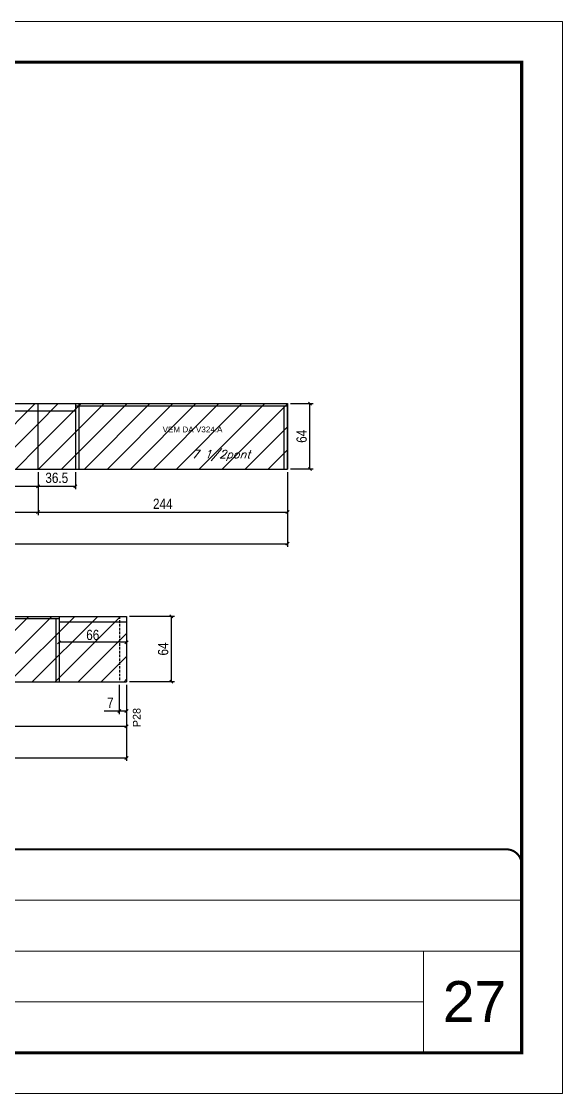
# Model space of a CAD drawing. Extents: x -3394 to 16474, y -5031 to 14397.
# Drawn here: x 8398 to 8927, y 6455 to 7505 of the extents above; entities that cross this region are included whole.
import ezdxf

# ---------------------------------------------------------------- set-up
doc = ezdxf.new("R2010")
doc.units = 0
for name, pattern in [('CONTINUO', [0]), ('DASHED', [0.75, 0.5, -0.25]), ('HIDDEN', [0.375, 0.25, -0.125])]:
    doc.linetypes.add(name, pattern=pattern)
doc.layers.get('0').update_dxf_attribs({"linetype": 'CONTINUOUS'})
doc.layers.get('Defpoints').update_dxf_attribs({"linetype": 'CONTINUOUS'})
for name, color, linetype, lineweight in [('CARIMBO', 255, 'CONTINUOUS', 9), ('Folhas', 255, 'CONTINUOUS', 9), ('REAPROVEITAMENTO', 251, 'CONTINUOUS', 9), ('SARRAFO DE PRESSAO', 251, 'DASHED', 9)]:
    doc.layers.add(name, color=color, linetype=linetype, lineweight=lineweight)
for name, color, linetype in [('COTA', 241, 'CONTINUOUS'), ('NOMENCLATURA', 7, 'CONTINUOUS'), ('Painéis', 200, 'CONTINUOUS'), ('SARR_2.2x7', 40, 'CONTINUOUS'), ('SARR_3.5x7', 81, 'CONTINUOUS'), ('texto', 7, 'CONTINUOUS')]:
    doc.layers.add(name, color=color, linetype=linetype)
doc.styles.add('ARIAL', font='arial.ttf')
doc.styles.add('COTA TECNICA', font='techl___.ttf', dxfattribs={"height": 10})
doc.styles.add('ROMANS', font='romans.shx')
doc.dimstyles.new('PAINEL', dxfattribs={"dimtxt": 10, "dimasz": 3, "dimexe": 3, "dimexo": 3, "dimgap": 3, "dimtad": 1, "dimdec": 1, "dimzin": 12, "dimdsep": 46, "dimtxsty": 'COTA TECNICA', "dimblk1": 'OBLIQUE', "dimblk2": 'OBLIQUE', "dimsah": 1, "dimcen": 0.9, "dimclrd": 4, "dimclre": 4, "dimclrt": 240, "dimadec": 1, "dimazin": 3, "dimtfac": 1, "dimtdec": 1, "dimtmove": 0, "dimatfit": 3, "dimfxl": 1, "dimtolj": 1, "dimtzin": 12, "dimarcsym": 0})
pattern_1 = [(45, (3170, 1148.575), (-11.22532, 11.22532), [])]

# ---------------------------------------------------------------- blocks, each defined once
blk = doc.blocks.new('9999999999')
at = {"color": 30, "linetype": 'CONTINUO'}
for p, q in [((98564.6, 34379.6), (99584, 34379.6)), ((98564.6, 34329.8), (99488, 34329.8)), ((99584, 34329.8), (99488, 34329.8)), ((99488, 34329.8), (99488, 34230.2)), ((98564.6, 34280), (99488, 34280))]:
    blk.add_line(p, q, dxfattribs=at)
at = {"color": 30, "linetype": 'CONTINUO', "const_width": 2}
blk.add_lwpolyline([(99584, 34230.2), (99584, 34414.4, 0.414214), (99569, 34429.4), (98229, 34429.4, 0.414214), (98214, 34414.4), (98214, 34245.2, 0.414214), (98229, 34230.2), (99584, 34230.2)], format="xyb", dxfattribs=at)
at = {"layer": 'Folhas'}
blk.add_lwpolyline([(98139, 34190.2), (99624, 34190.2), (99624, 35240.2), (98139, 35240.2)], close=True, dxfattribs=at)
at = {"layer": 'Folhas', "color": 30, "const_width": 3}
blk.add_lwpolyline([(98214, 34230.2), (99584, 34230.2), (99584, 35200.2), (98214, 35200.2)], close=True, dxfattribs=at)
blk = doc.blocks.new('_Oblique')
at = {"color": 0, "linetype": 'ByBlock', "lineweight": -2}
blk.add_line((-0.5, -0.5), (0.5, 0.5), dxfattribs=at)
blk = doc.blocks.new('*D654')
at = {"layer": 'COTA', "color": 4, "linetype": 'ByBlock', "lineweight": -2, "transparency": 16777216}
for p, q in [((8661.1, 7130.8), (8683.1, 7130.8)), ((8680.1, 7066.8), (8680.1, 7130.8)), ((8661.1, 7066.8), (8683.1, 7066.8))]:
    blk.add_line(p, q, dxfattribs=at)
at = {"layer": 'Defpoints', "color": 0, "linetype": 'ByBlock', "transparency": 16777216}
for p in [(8658.1, 7130.8), (8680.1, 7130.8), (8658.1, 7066.8)]:
    blk.add_point(p, dxfattribs=at)
at = {"layer": 'COTA', "color": 4, "linetype": 'ByBlock', "lineweight": -2, "transparency": 16777216, "xscale": 3, "yscale": 3, "zscale": 3}
for p, rotation in [((8680.1, 7130.8), 90), ((8680.1, 7066.8), 270)]:
    blk.add_blockref('_Oblique', p, dxfattribs=dict(at, rotation=rotation))
at = {"layer": 'COTA', "color": 240, "linetype": 'ByBlock', "transparency": 16777216, "insert": (8672, 7098.8), "char_height": 10, "attachment_point": 5, "rotation": 90, "style": 'COTA TECNICA'}
blk.add_mtext('\\A1;64', dxfattribs=at)
blk = doc.blocks.new('*D657')
at = {"layer": 'COTA', "color": 4, "linetype": 'ByBlock', "lineweight": -2, "transparency": 16777216}
for p, q in [((7682.1, 7063.8), (7682.1, 6990.6)), ((8658.1, 7063.8), (8658.1, 6990.6)), ((7682.1, 6993.6), (8658.1, 6993.6))]:
    blk.add_line(p, q, dxfattribs=at)
at = {"layer": 'Defpoints', "color": 0, "linetype": 'ByBlock', "transparency": 16777216}
for p in [(7682.1, 7066.8), (8658.1, 7066.8), (8658.1, 6993.6)]:
    blk.add_point(p, dxfattribs=at)
at = {"layer": 'COTA', "color": 4, "linetype": 'ByBlock', "lineweight": -2, "transparency": 16777216, "xscale": 3, "yscale": 3, "zscale": 3, "rotation": 180}
blk.add_blockref('_Oblique', (7682.1, 6993.6), dxfattribs=at)
at = {"layer": 'COTA', "color": 4, "linetype": 'ByBlock', "lineweight": -2, "transparency": 16777216, "xscale": 3, "yscale": 3, "zscale": 3}
blk.add_blockref('_Oblique', (8658.1, 6993.6), dxfattribs=at)
at = {"layer": 'COTA', "color": 240, "linetype": 'ByBlock', "transparency": 16777216, "insert": (8170.1, 7001.8), "char_height": 10, "attachment_point": 5, "style": 'COTA TECNICA'}
blk.add_mtext('\\A1;976', dxfattribs=at)
blk = doc.blocks.new('*D658')
at = {"layer": 'COTA', "color": 4, "linetype": 'ByBlock', "lineweight": -2, "transparency": 16777216}
for p, q in [((8414.1, 7063.8), (8414.1, 7021.6)), ((8658.1, 7051.5), (8658.1, 7021.6)), ((8414.1, 7024.6), (8658.1, 7024.6))]:
    blk.add_line(p, q, dxfattribs=at)
at = {"layer": 'Defpoints', "color": 0, "linetype": 'ByBlock', "transparency": 16777216}
for p in [(8414.1, 7066.8), (8658.1, 7054.5), (8658.1, 7024.6)]:
    blk.add_point(p, dxfattribs=at)
at = {"layer": 'COTA', "color": 4, "linetype": 'ByBlock', "lineweight": -2, "transparency": 16777216, "xscale": 3, "yscale": 3, "zscale": 3, "rotation": 180}
blk.add_blockref('_Oblique', (8414.1, 7024.6), dxfattribs=at)
at = {"layer": 'COTA', "color": 4, "linetype": 'ByBlock', "lineweight": -2, "transparency": 16777216, "xscale": 3, "yscale": 3, "zscale": 3}
blk.add_blockref('_Oblique', (8658.1, 7024.6), dxfattribs=at)
at = {"layer": 'COTA', "color": 240, "linetype": 'ByBlock', "transparency": 16777216, "insert": (8536.1, 7032.7), "char_height": 10, "attachment_point": 5, "style": 'COTA TECNICA'}
blk.add_mtext('\\A1;244', dxfattribs=at)
blk = doc.blocks.new('*D659')
at = {"layer": 'COTA', "color": 4, "linetype": 'ByBlock', "lineweight": -2, "transparency": 16777216}
for p, q in [((8170.1, 7063.8), (8170.1, 7021.6)), ((8414.1, 7063.8), (8414.1, 7021.6)), ((8170.1, 7024.6), (8414.1, 7024.6))]:
    blk.add_line(p, q, dxfattribs=at)
at = {"layer": 'Defpoints', "color": 0, "linetype": 'ByBlock', "transparency": 16777216}
for p in [(8170.1, 7066.8), (8414.1, 7066.8), (8414.1, 7024.6)]:
    blk.add_point(p, dxfattribs=at)
at = {"layer": 'COTA', "color": 4, "linetype": 'ByBlock', "lineweight": -2, "transparency": 16777216, "xscale": 3, "yscale": 3, "zscale": 3, "rotation": 180}
blk.add_blockref('_Oblique', (8170.1, 7024.6), dxfattribs=at)
at = {"layer": 'COTA', "color": 4, "linetype": 'ByBlock', "lineweight": -2, "transparency": 16777216, "xscale": 3, "yscale": 3, "zscale": 3}
blk.add_blockref('_Oblique', (8414.1, 7024.6), dxfattribs=at)
at = {"layer": 'COTA', "color": 240, "linetype": 'ByBlock', "transparency": 16777216, "insert": (8292.1, 7032.7), "char_height": 10, "attachment_point": 5, "style": 'COTA TECNICA'}
blk.add_mtext('\\A1;244', dxfattribs=at)
blk = doc.blocks.new('*D662')
at = {"layer": 'COTA', "color": 4, "linetype": 'ByBlock', "lineweight": -2, "transparency": 16777216}
for p, q in [((7682.1, 6855.5), (7682.1, 6780.8)), ((8500.6, 6855.5), (8500.6, 6780.8)), ((7682.1, 6783.8), (8500.6, 6783.8))]:
    blk.add_line(p, q, dxfattribs=at)
at = {"layer": 'Defpoints', "color": 0, "linetype": 'ByBlock', "transparency": 16777216}
for p in [(7682.1, 6858.5), (8500.6, 6858.5), (8500.6, 6783.8)]:
    blk.add_point(p, dxfattribs=at)
at = {"layer": 'COTA', "color": 4, "linetype": 'ByBlock', "lineweight": -2, "transparency": 16777216, "xscale": 3, "yscale": 3, "zscale": 3, "rotation": 180}
blk.add_blockref('_Oblique', (7682.1, 6783.8), dxfattribs=at)
at = {"layer": 'COTA', "color": 4, "linetype": 'ByBlock', "lineweight": -2, "transparency": 16777216, "xscale": 3, "yscale": 3, "zscale": 3}
blk.add_blockref('_Oblique', (8500.6, 6783.8), dxfattribs=at)
at = {"layer": 'COTA', "color": 240, "linetype": 'ByBlock', "transparency": 16777216, "insert": (8091.4, 6792), "char_height": 10, "attachment_point": 5, "style": 'COTA TECNICA'}
blk.add_mtext('\\A1;818.5', dxfattribs=at)
blk = doc.blocks.new('*D663')
at = {"layer": 'COTA', "color": 4, "linetype": 'ByBlock', "lineweight": -2, "transparency": 16777216}
for p, q in [((8256.6, 6855.5), (8256.6, 6811.8)), ((8500.6, 6855.5), (8500.6, 6811.8)), ((8256.6, 6814.8), (8500.6, 6814.8))]:
    blk.add_line(p, q, dxfattribs=at)
at = {"layer": 'Defpoints', "color": 0, "linetype": 'ByBlock', "transparency": 16777216}
for p in [(8256.6, 6858.5), (8500.6, 6858.5), (8500.6, 6814.8)]:
    blk.add_point(p, dxfattribs=at)
at = {"layer": 'COTA', "color": 4, "linetype": 'ByBlock', "lineweight": -2, "transparency": 16777216, "xscale": 3, "yscale": 3, "zscale": 3, "rotation": 180}
blk.add_blockref('_Oblique', (8256.6, 6814.8), dxfattribs=at)
at = {"layer": 'COTA', "color": 4, "linetype": 'ByBlock', "lineweight": -2, "transparency": 16777216, "xscale": 3, "yscale": 3, "zscale": 3}
blk.add_blockref('_Oblique', (8500.6, 6814.8), dxfattribs=at)
at = {"layer": 'COTA', "color": 240, "linetype": 'ByBlock', "transparency": 16777216, "insert": (8378.6, 6822.9), "char_height": 10, "attachment_point": 5, "style": 'COTA TECNICA'}
blk.add_mtext('\\A1;244', dxfattribs=at)
blk = doc.blocks.new('*D672')
at = {"layer": 'COTA', "color": 4, "lineweight": -2, "transparency": 16777216}
for p, q in [((8221.6, 7063.8), (8221.6, 7046.9)), ((8414.1, 7063.8), (8414.1, 7046.9)), ((8221.6, 7049.9), (8414.1, 7049.9))]:
    blk.add_line(p, q, dxfattribs=at)
at = {"layer": 'Defpoints', "color": 0, "transparency": 16777216}
for p in [(8221.6, 7066.8), (8414.1, 7066.8), (8414.1, 7049.9)]:
    blk.add_point(p, dxfattribs=at)
at = {"layer": 'COTA', "color": 4, "lineweight": -2, "transparency": 16777216, "xscale": 3, "yscale": 3, "zscale": 3, "rotation": 180}
blk.add_blockref('_Oblique', (8221.6, 7049.9), dxfattribs=at)
at = {"layer": 'COTA', "color": 4, "lineweight": -2, "transparency": 16777216, "xscale": 3, "yscale": 3, "zscale": 3}
blk.add_blockref('_Oblique', (8414.1, 7049.9), dxfattribs=at)
at = {"layer": 'COTA', "color": 240, "transparency": 16777216, "insert": (8317.9, 7058.1), "char_height": 10, "attachment_point": 5, "style": 'COTA TECNICA'}
blk.add_mtext('\\A1;192.5', dxfattribs=at)
blk = doc.blocks.new('*D673')
at = {"layer": 'COTA', "color": 4, "lineweight": -2, "transparency": 16777216}
for p, q in [((8414.1, 7063.8), (8414.1, 7046.9)), ((8450.6, 7063.8), (8450.6, 7046.9)), ((8414.1, 7049.9), (8450.6, 7049.9))]:
    blk.add_line(p, q, dxfattribs=at)
at = {"layer": 'Defpoints', "color": 0, "transparency": 16777216}
for p in [(8414.1, 7066.8), (8450.6, 7066.8), (8450.6, 7049.9)]:
    blk.add_point(p, dxfattribs=at)
at = {"layer": 'COTA', "color": 4, "lineweight": -2, "transparency": 16777216, "xscale": 3, "yscale": 3, "zscale": 3, "rotation": 180}
blk.add_blockref('_Oblique', (8414.1, 7049.9), dxfattribs=at)
at = {"layer": 'COTA', "color": 4, "lineweight": -2, "transparency": 16777216, "xscale": 3, "yscale": 3, "zscale": 3}
blk.add_blockref('_Oblique', (8450.6, 7049.9), dxfattribs=at)
at = {"layer": 'COTA', "color": 240, "transparency": 16777216, "insert": (8432.4, 7058.1), "char_height": 10, "attachment_point": 5, "style": 'COTA TECNICA'}
blk.add_mtext('\\A1;36.5', dxfattribs=at)
blk = doc.blocks.new('*D678')
at = {"layer": 'COTA', "color": 4, "lineweight": -2, "transparency": 16777216}
for p, q in [((8503.6, 6922.5), (8547.6, 6922.5)), ((8544.6, 6858.5), (8544.6, 6922.5)), ((8503.6, 6858.5), (8547.6, 6858.5))]:
    blk.add_line(p, q, dxfattribs=at)
at = {"layer": 'Defpoints', "color": 0, "transparency": 16777216}
for p in [(8500.6, 6922.5), (8544.6, 6922.5), (8500.6, 6858.5)]:
    blk.add_point(p, dxfattribs=at)
at = {"layer": 'COTA', "color": 4, "lineweight": -2, "transparency": 16777216, "xscale": 3, "yscale": 3, "zscale": 3}
for p, rotation in [((8544.6, 6922.5), 90), ((8544.6, 6858.5), 270)]:
    blk.add_blockref('_Oblique', p, dxfattribs=dict(at, rotation=rotation))
at = {"layer": 'COTA', "color": 240, "transparency": 16777216, "insert": (8536.5, 6890.5), "char_height": 10, "attachment_point": 5, "rotation": 90, "style": 'COTA TECNICA'}
blk.add_mtext('\\A1;64', dxfattribs=at)
blk = doc.blocks.new('*D679')
at = {"layer": 'COTA', "color": 4, "lineweight": -2, "transparency": 16777216}
for p, q in [((8493.6, 6855.5), (8493.6, 6826.7)), ((8500.6, 6836.5), (8500.6, 6826.7)), ((8493.6, 6829.7), (8478.9, 6829.7)), ((8500.6, 6829.7), (8493.6, 6829.7))]:
    blk.add_line(p, q, dxfattribs=at)
at = {"layer": 'Defpoints', "color": 0, "transparency": 16777216}
for p in [(8493.6, 6858.5), (8500.6, 6839.5), (8493.6, 6829.7)]:
    blk.add_point(p, dxfattribs=at)
at = {"layer": 'COTA', "color": 4, "lineweight": -2, "transparency": 16777216, "xscale": 3, "yscale": 3, "zscale": 3, "rotation": 180}
blk.add_blockref('_Oblique', (8493.6, 6829.7), dxfattribs=at)
at = {"layer": 'COTA', "color": 4, "lineweight": -2, "transparency": 16777216, "xscale": 3, "yscale": 3, "zscale": 3}
blk.add_blockref('_Oblique', (8500.6, 6829.7), dxfattribs=at)
at = {"layer": 'COTA', "color": 240, "transparency": 16777216, "insert": (8484.8, 6837.8), "char_height": 10, "attachment_point": 5, "style": 'COTA TECNICA'}
blk.add_mtext('\\A1;7', dxfattribs=at)
blk = doc.blocks.new('*D682')
at = {"layer": 'COTA', "color": 4, "linetype": 'Continuous', "lineweight": -2, "transparency": 16777216}
for p, q in [((8434.6, 6915.2), (8434.6, 6895.1)), ((8500.6, 6915.2), (8500.6, 6895.1)), ((8500.6, 6897.1), (8434.6, 6897.1))]:
    blk.add_line(p, q, dxfattribs=at)
at = {"layer": 'Defpoints', "color": 0, "linetype": 'Continuous', "transparency": 16777216}
for p in [(8434.6, 6917.2), (8500.6, 6917.2), (8434.6, 6897.1)]:
    blk.add_point(p, dxfattribs=at)
at = {"layer": 'COTA', "color": 4, "linetype": 'Continuous', "lineweight": -2, "transparency": 16777216, "xscale": 3, "yscale": 3, "zscale": 3, "rotation": 180}
blk.add_blockref('_Oblique', (8434.6, 6897.1), dxfattribs=at)
at = {"layer": 'COTA', "color": 4, "linetype": 'Continuous', "lineweight": -2, "transparency": 16777216, "xscale": 3, "yscale": 3, "zscale": 3}
blk.add_blockref('_Oblique', (8500.6, 6897.1), dxfattribs=at)
at = {"layer": 'COTA', "color": 240, "linetype": 'Continuous', "transparency": 16777216, "insert": (8467.6, 6904.2), "char_height": 10, "attachment_point": 5, "style": 'COTA TECNICA'}
blk.add_mtext('\\A1;66', dxfattribs=at)

msp = doc.modelspace()

# ---------------------------------------------------------------- hatches: boundary and pattern name
at = {"layer": 'REAPROVEITAMENTO', "linetype": 'Continuous'}
h = msp.add_hatch(dxfattribs=at)
h.set_pattern_fill('ANSI31', color=256, scale=5)
h.set_pattern_definition(pattern_1)
h.paths.add_polyline_path([(8414.12, 7066.77), (8414.12, 7130.77), (8170.12, 7130.77), (8170.12, 7066.77)])
h = msp.add_hatch(dxfattribs=at)
h.set_pattern_fill('ANSI31', color=256, scale=5)
h.set_pattern_definition(pattern_1)
h.paths.add_polyline_path([(8414.12, 7066.77), (8658.12, 7066.77), (8658.12, 7130.77), (8414.12, 7130.77)])
h = msp.add_hatch(dxfattribs=at)
h.set_pattern_fill('ANSI31', color=256, scale=5)
h.set_pattern_definition(pattern_1)
h.paths.add_polyline_path([(8500.62, 6858.48), (8500.62, 6922.48), (8256.62, 6922.48), (8256.62, 6858.48)])

# ---------------------------------------------------------------- linework, layer by layer
at = {"layer": 'Painéis', "linetype": 'ByBlock'}
for p, q in [((7682.12, 7130.77), (8658.12, 7130.77)), ((8414.12, 7066.77), (8414.12, 7130.77)), ((8658.12, 7066.77), (8658.12, 7130.77)), ((7682.12, 7066.77), (8658.12, 7066.77)), ((7682.12, 6922.48), (8500.62, 6922.48)), ((7682.12, 6858.48), (8500.62, 6858.48))]:
    msp.add_line(p, q, dxfattribs=at)
at = {"layer": 'Painéis'}
msp.add_line((8500.62, 6922.48), (8500.62, 6858.48), dxfattribs=at)
at = {"layer": 'SARR_2.2x7', "linetype": 'Continuous'}
for p, q in [((8221.62, 7123.77), (8450.62, 7123.77)), ((8450.62, 7128.57), (8658.12, 7128.57)), ((8256.62, 6920.28), (8434.62, 6920.28)), ((8434.62, 6917.24), (8500.62, 6917.24))]:
    msp.add_line(p, q, dxfattribs=at)
at = {"layer": 'SARR_2.2x7', "linetype": 'HIDDEN', "ltscale": 10}
for p, q in [((8493.62, 6922.48), (8493.62, 6858.48)), ((8434.62, 6858.48), (8441.62, 6858.48)), ((8493.62, 6858.48), (8500.62, 6858.48))]:
    msp.add_line(p, q, dxfattribs=at)
at = {"layer": 'SARR_3.5x7'}
for p, q in [((8450.62, 7130.77), (8450.62, 7066.77)), ((8454.12, 7130.77), (8454.12, 7066.77)), ((8658.12, 7130.77), (8658.12, 7066.77)), ((8654.62, 7128.57), (8654.62, 7066.77)), ((8410.62, 7066.77), (8414.12, 7066.77)), ((8414.12, 7066.77), (8417.62, 7066.77)), ((8654.62, 7066.77), (8658.12, 7066.77)), ((8431.62, 6920.28), (8431.62, 6858.48)), ((8434.62, 6922.48), (8434.62, 6858.48))]:
    msp.add_line(p, q, dxfattribs=at)

# ---------------------------------------------------------------- block references
at = {"layer": 'SARRAFO DE PRESSAO', "color": 6, "linetype": 'ByBlock'}
msp.add_blockref('9999999999', (-90696.77, -27735.1), dxfattribs=at)

# ---------------------------------------------------------------- texts
at = {"layer": 'CARIMBO', "style": 'ARIAL'}
msp.add_text('27', height=40, dxfattribs=at).set_placement((8810.07, 6525.25))
at = {"layer": 'NOMENCLATURA', "linetype": 'Continuous', "style": 'ARIAL'}
msp.add_text('VEM DA V324.A', height=5.6753, dxfattribs=at).set_placement((8535.94, 7102.69))
msp.add_text('P28', height=7.567, rotation=90, dxfattribs=at).set_placement((8514.41, 6813.9))
at = {"layer": 'texto', "color": 2, "insert": (8593.12, 7079.99), "char_height": 8, "attachment_point": 5, "style": 'ROMANS'}
msp.add_mtext('{\\Q19;\\C256;7 1/2pont}', dxfattribs=at)

# ---------------------------------------------------------------- dimensions: what is measured, and where the dimension line sits
at = {"layer": 'COTA', "linetype": 'ByBlock'}
dim = msp.add_linear_dim(base=(8680.12, 7130.77), p1=(8658.12, 7066.77), p2=(8658.12, 7130.77), angle=90, dimstyle='PAINEL', dxfattribs=at)
dim.commit()
dim.dimension.update_dxf_attribs({"geometry": '*D654', "text_midpoint": (8672.02, 7098.77)})
for base, p1, p2, picture, middle in [((8658.12, 6993.63), (7682.12, 7066.77), (8658.12, 7066.77), '*D657', (8170.12, 7001.76)), ((8414.12, 7024.62), (8170.12, 7066.77), (8414.12, 7066.77), '*D659', (8292.12, 7032.69)), ((8658.12, 7024.62), (8414.12, 7066.77), (8658.12, 7054.52), '*D658', (8536.12, 7032.69)), ((8500.62, 6783.83), (7682.12, 6858.48), (8500.62, 6858.48), '*D662', (8091.37, 6791.97)), ((8500.62, 6814.83), (8256.62, 6858.48), (8500.62, 6858.48), '*D663', (8378.62, 6822.9))]:
    dim = msp.add_linear_dim(base=base, p1=p1, p2=p2, dimstyle='PAINEL', dxfattribs=at)
    dim.commit()
    dim.dimension.update_dxf_attribs({"geometry": picture, "text_midpoint": middle})
at = {"layer": 'COTA'}
for base, p1, p2, picture, middle in [((8414.12, 7049.92), (8221.62, 7066.77), (8414.12, 7066.77), '*D672', (8317.87, 7058.05)), ((8493.62, 6829.71), (8500.62, 6839.48), (8493.62, 6858.48), '*D679', (8484.76, 6837.78))]:
    dim = msp.add_linear_dim(base=base, p1=p1, p2=p2, dimstyle='PAINEL', dxfattribs=at)
    dim.commit()
    dim.dimension.update_dxf_attribs({"geometry": picture, "text_midpoint": middle})
dim = msp.add_linear_dim(base=(8450.62, 7049.92), p1=(8414.12, 7066.77), p2=(8450.62, 7066.77), dimstyle='PAINEL', override={"dimtmove": 1}, dxfattribs=at)
dim.commit()
dim.dimension.update_dxf_attribs({"geometry": '*D673', "text_midpoint": (8432.37, 7058.14)})
dim = msp.add_linear_dim(base=(8544.56, 6922.48), p1=(8500.62, 6858.48), p2=(8500.62, 6922.48), angle=90, dimstyle='PAINEL', dxfattribs=at)
dim.commit()
dim.dimension.update_dxf_attribs({"geometry": '*D678', "text_midpoint": (8536.45, 6890.48)})
at = {"layer": 'COTA', "linetype": 'Continuous'}
dim = msp.add_linear_dim(base=(8434.62, 6897.15), p1=(8500.62, 6917.24), p2=(8434.62, 6917.24), dimstyle='PAINEL', override={"dimexe": 2, "dimexo": 2, "dimgap": 2, "dimadec": 8, "dimtix": 1, "dimatfit": 2, "dimldrblk": 'Oblique'}, dxfattribs=at)
dim.commit()
dim.dimension.update_dxf_attribs({"geometry": '*D682', "text_midpoint": (8467.62, 6904.25)})

doc.saveas('drawing.dxf')
